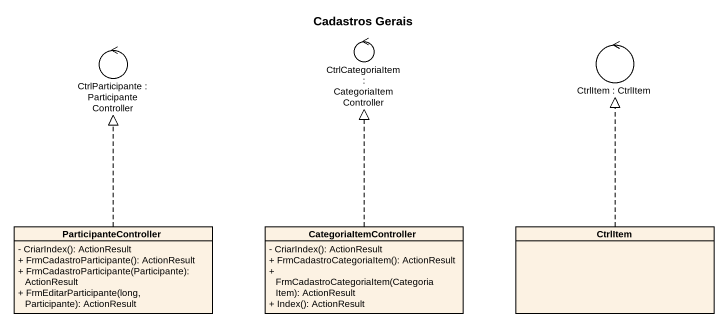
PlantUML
@startuml
title Cadastros Gerais
allowmixing
hide circle
hide empty members
skinparam classAttributeIconSize 0
control "CtrlParticipante : ParticipanteController" as CtrlParticipante
control "CtrlCategoriaItem : CategoriaItemController" as CtrlCategoriaItem
control "CtrlItem : CtrlItem" as CtrlItem
class ParticipanteController {
  - CriarIndex(): ActionResult
  + FrmCadastroParticipante(): ActionResult
  + FrmCadastroParticipante(Participante): ActionResult
  + FrmEditarParticipante(long, Participante): ActionResult
}
class CategoriaItemController {
  - CriarIndex(): ActionResult
  + FrmCadastroCategoriaItem(): ActionResult
  + FrmCadastroCategoriaItem(CategoriaItem): ActionResult
  + Index(): ActionResult
}
class "CtrlItem" as CtrlItem_2
ParticipanteController .up.|> CtrlParticipante
CategoriaItemController .up.|> CtrlCategoriaItem
CtrlItem_2 .up.|> CtrlItem
@enduml
